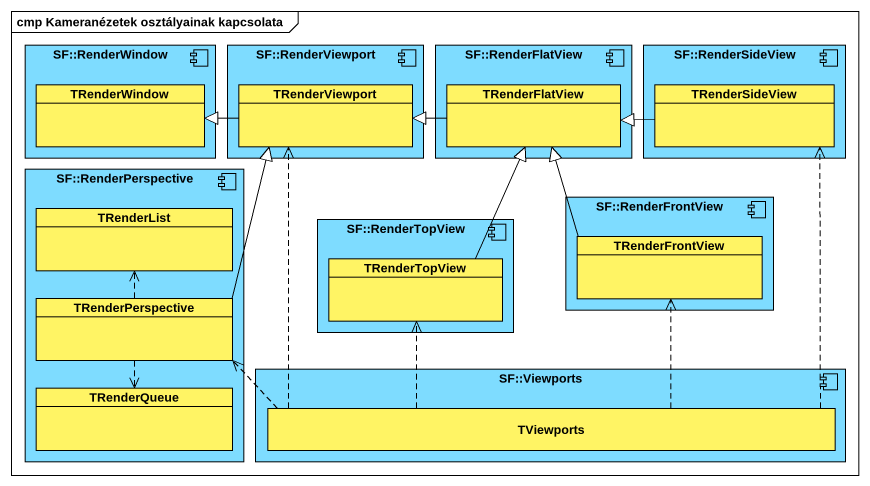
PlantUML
@startuml
mainframe cmp Kameranézetek osztályainak kapcsolata
hide circle
hide empty members
component "SF::RenderWindow" as SF_RenderWindow #7EDCFF {
  class TRenderWindow #FFF464
}
component "SF::RenderViewport" as SF_RenderViewport #7EDCFF {
  class TRenderViewport #FFF464
}
component "SF::RenderFlatView" as SF_RenderFlatView #7EDCFF {
  class TRenderFlatView #FFF464
}
component "SF::RenderSideView" as SF_RenderSideView #7EDCFF {
  class TRenderSideView #FFF464
}
component "SF::RenderPerspective" as SF_RenderPerspective #7EDCFF {
  class TRenderList #FFF464
  class TRenderPerspective #FFF464
  class TRenderQueue #FFF464
}
component "SF::RenderFrontView" as SF_RenderFrontView #7EDCFF {
  class TRenderFrontView #FFF464
}
component "SF::RenderTopView" as SF_RenderTopView #7EDCFF {
  class TRenderTopView #FFF464
}
component "SF::Viewports" as SF_Viewports #7EDCFF {
  class TViewports #FFF464
}
TRenderViewport -left-|> TRenderWindow
TRenderFlatView -left-|> TRenderViewport
TRenderSideView -left-|> TRenderFlatView
TRenderTopView -up-|> TRenderFlatView
TRenderFrontView -up-|> TRenderFlatView
TRenderPerspective -up-|> TRenderViewport
TRenderPerspective .up.> TRenderList
TRenderPerspective ..> TRenderQueue
TViewports .up.> TRenderViewport
TViewports .up.> TRenderSideView
TViewports .up.> TRenderTopView
TViewports .up.> TRenderFrontView
TViewports .left.> TRenderPerspective
@enduml
